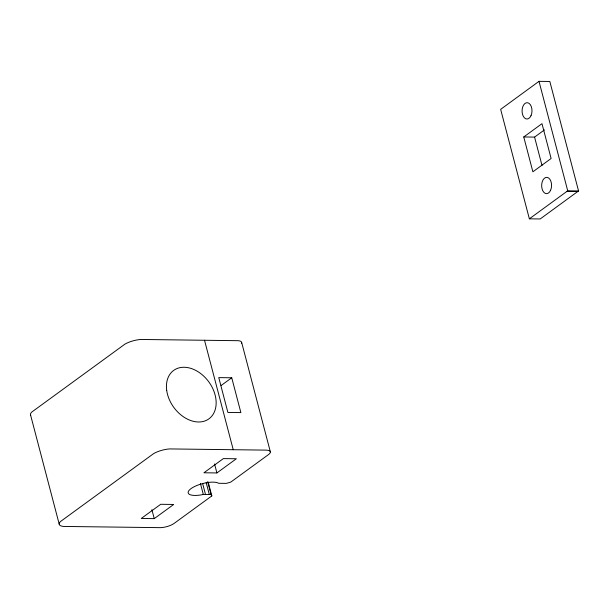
<?xml version="1.0" encoding="UTF-8"?>
<svg xmlns="http://www.w3.org/2000/svg" width="609" height="609" viewBox="0 0 609 609"><rect width="100%" height="100%" fill="white"/><g stroke="black" fill="none" stroke-linecap="round" stroke-linejoin="round"><path stroke-width="0.91" d="M529.366 218.821L567.725 190.807L578.55 190.937L549.828 81.469L539.003 81.34L500.651 109.354L529.366 218.821L540.198 218.951L578.55 190.937M523.748 136.964L541.98 123.673L551.115 158.5L532.883 171.799L523.748 136.964L534.573 137.101L544.446 129.9M221.105 385.535L231.74 377.778L240.882 412.605L227.895 412.445L218.76 377.61L231.74 377.778M154.244 518.64L173.694 504.458L160.707 504.29L141.258 518.472L154.244 518.64L151.892 509.657M216.903 472.942L236.353 458.76L223.366 458.6L203.916 472.782L216.903 472.942L214.551 463.959M211.818 495.924L174.204 523.352A10.711 3.525 -14.7 0 1 160.647 527.66L63.336 526.435A14.433 4.75 -14.7 0 1 60.535 521.494L153.613 453.621A14.441 4.75 -14.7 0 1 169.629 448.924L265.821 450.12A10.711 3.525 -14.7 0 1 268.402 454.664L230.788 482.092L226.365 483.386L218.631 483.287L217.512 482.754A16.344 5.374 -14.7 0 0 191.005 488.624A16.344 5.374 -14.7 0 0 200.78 494.957L203.307 494.462L211.041 494.561L211.818 495.924L208.194 482.122M566.979 191.393L577.812 191.523M241.4 343.476A10.711 3.525 -14.7 0 0 238.195 340.697L140.907 339.457A14.441 4.75 -14.7 0 0 124.898 344.154L31.813 412.027A14.433 4.75 -14.7 0 0 30.656 415.247M539.003 81.34L567.725 190.807M534.573 137.101L542.025 165.511M241.666 342.456L270.381 451.924M204.517 340.241L233.232 449.708M207.661 481.681L211.041 494.561M206.177 482.579L209.313 494.538M202.614 483.455L205.507 494.493M200.414 483.424L203.307 494.462M30.45 414.546L59.172 524.014M531.01 115.664A8.168 4.963 -89.3 0 0 527.615 102.731A8.168 4.963 -89.3 0 0 522.476 114.18A8.168 4.963 -89.3 0 0 531.01 115.664M550.589 190.297A8.168 4.963 -89.3 0 0 547.194 177.371A8.168 4.963 -89.3 0 0 542.056 188.82A8.168 4.963 -89.3 0 0 550.589 190.297M166.699 390.323A29.963 21.673 53.9 0 0 206.733 420.18A29.963 21.673 53.9 0 0 200.452 373.363A29.963 21.673 53.9 0 0 166.699 390.323"/></g></svg>
